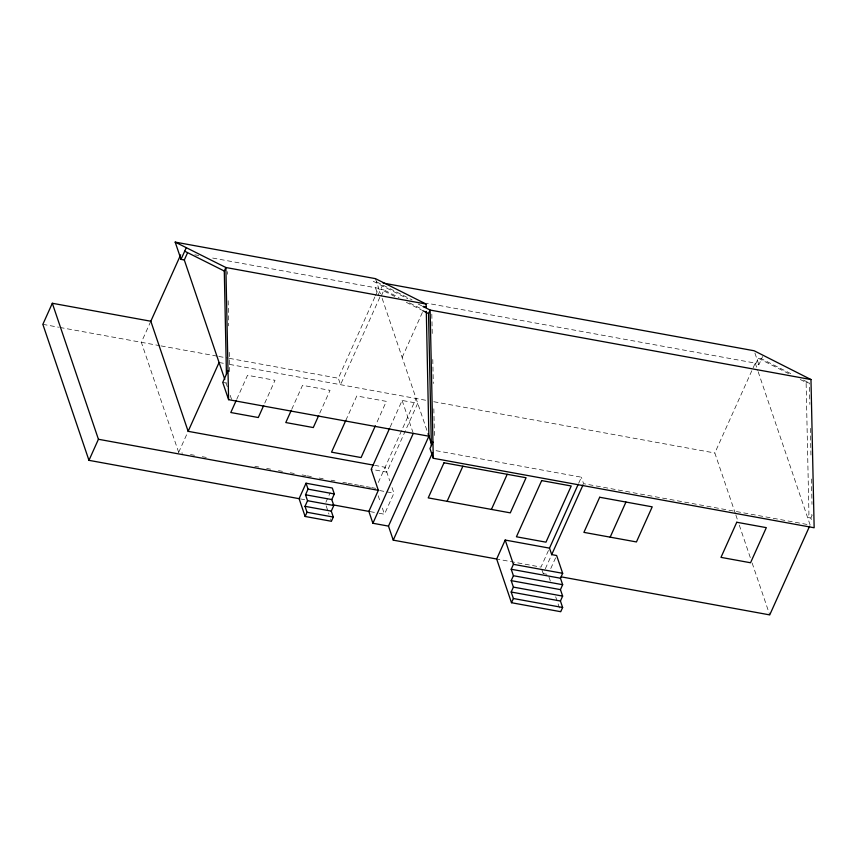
<?xml version="1.0" encoding="UTF-8"?>
<svg xmlns="http://www.w3.org/2000/svg" width="857" height="857" viewBox="0 0 857 857"><rect width="100%" height="100%" fill="white"/><g stroke="black" fill="none" stroke-linecap="round" stroke-linejoin="round"><path stroke-width="0.64" stroke-dasharray="4.29 3.21" d="M150.821 321.236L141.351 342.307L178.674 452.4L182.616 453.117M178.674 452.4L188.144 431.328M227.287 386.711L226.034 383.015L227.084 380.669M236.736 399.308L247.523 375.291L275.022 380.304L264.224 404.322M291.723 409.335L302.521 385.329L330.02 390.342L319.222 414.36M379.855 297.261L340.54 384.718L338.344 378.248L374.927 296.854M375.473 295.644L378.751 288.348L210.543 257.668M378.023 295.311L382.276 285.842M381.311 295.911L383.99 289.955L399.094 297.604M345.81 420.412L356.791 395.988L386.336 401.376L375.912 424.579M325.896 502.266L330.17 492.764M402.169 357.433L422.405 312.398M390.192 427.022L402.126 400.455L417.723 403.293L386.796 472.121L371.199 469.282M378.301 482.48L416.073 398.441M379.265 513.289L384.461 514.243L393.931 493.171L391.413 485.737M548.448 550.505L540.992 567.098L496.664 559.01M578.689 483.209L581.389 477.199L433.642 450.246M546.884 574.244L543.188 573.569L544.784 570.012M545.32 568.834L551.704 554.608M550.772 568.545L555.572 557.875M735.424 513.707L714.834 452.999L755.242 363.111L426.904 303.217M790.732 373.598L761.562 358.837L758.284 358.237L755.606 364.193L758.884 364.782L762.612 356.491M800.277 379.501L806.116 382.458L808.944 514.404L807.573 517.446L810.861 518.046L812.093 521.688M810.861 518.046L812.222 515.003L808.944 514.404M194.839 254.808L198.76 255.515M383.99 289.955L380.701 289.355L394.702 296.447M806.116 382.458L809.394 383.058L809.854 404.386M42.85 324.342L58.608 327.213M59.926 327.46L159.734 345.66M161.052 345.907L217.517 356.201M218.835 356.448L228.026 358.119M229.344 358.365L338.344 378.248M219.081 362.5L224.33 363.464M229.58 364.418L425.908 400.294M433.792 401.729L714.834 452.999M222.745 382.415L226.034 383.015M374.638 465.351L385.147 467.269L389.731 480.788M190.5 454.553L194.443 455.271M202.316 456.706L206.258 457.424M254.85 466.294L258.793 467.011M266.666 468.447L270.608 469.165M278.493 470.611L282.435 471.329M290.309 472.764L294.251 473.482M302.135 474.917L306.067 475.635M307.384 475.881L311.327 476.599M319.2 478.035L323.143 478.752M331.027 480.188L334.958 480.906M342.843 482.341L346.785 483.059M348.092 483.305L353.352 484.259M354.659 484.505L358.601 485.223M359.919 485.458L365.168 486.422M366.485 486.658L370.428 487.376M371.734 487.612L375.677 488.329M379.63 490.558L393.931 493.171M300.411 498.903L305.66 499.867M370.16 511.629L377.958 513.054M803.566 380.101L809.394 383.058M758.284 358.237L788.611 373.598M376.555 281.878L412.056 299.864M373.266 281.278L407.836 298.782M418.291 304.074L421.773 305.842M409.55 302.907L422.34 309.377M406.368 302.35L421.537 310.03M754.921 353.095L758.884 364.782M755.242 363.111L757.749 370.524M758.177 371.788L810.133 525.009L583.585 483.68L581.389 477.199M735.852 514.982L737.566 520.038M739.28 525.095L750.432 557.982M752.157 563.038L769.736 614.898M548.951 576.954L551.062 583.156M555.69 596.815L560.735 611.705M541.72 569.252L543.188 573.569M375.452 278.643L380.572 293.747M382.158 298.418L427.6 432.421M375.462 287.748L377.594 294.047M402.126 400.455L412.86 432.11M378.183 495.732L380.272 501.902M382.372 508.072L384.461 514.243M326.163 505.834L328.981 514.146M330.598 518.892L331.402 521.27M230.212 395.345L231.883 400.283M810.368 428.371L810.936 455.024M811.45 479.02L811.997 504.345M431.821 314.176L432.249 334.166M432.785 359.49L433.299 383.486M433.846 408.81L434.413 435.463M227.576 271.626L227.641 274.272M228.176 300.732L228.701 325.874M229.248 352.334L229.708 374.82"/><path stroke-width="1.29" d="M373.32 465.105L188.144 431.328L150.821 321.236L52.32 303.271L42.85 324.342L88.967 460.338L299.093 498.667L305.135 516.471L331.402 521.27L333.287 517.05L331.284 511.115L333.802 505.501L331.788 499.556L334.316 493.943L332.302 488.008L306.035 483.219L299.093 498.667M150.821 321.236L180.666 254.829M88.967 460.338L98.426 439.266L52.32 303.271M224.802 379.394L184.309 259.971L181.031 259.371L186.28 247.673M184.309 259.971L187.469 252.954M226.43 374.23L224.298 271.026L225.873 267.513L426.154 304.053L426.218 307.031L422.94 306.431L430.118 310.063L810.979 379.544L814.15 527.762L433.288 458.281L429.989 448.575L432.935 442.019M188.144 431.328L219.081 362.5M228.005 370.717L222.745 382.415L228.605 399.683L428.886 436.213L426.304 311.391M236.189 400.508L230.79 412.517L258.289 417.53L263.688 405.522M291.187 410.535L285.788 422.544L313.287 427.557L318.686 415.559M305.135 516.471L307.031 512.261L305.017 506.326L307.534 500.702L305.52 494.768L308.049 489.154L306.035 483.219M345.81 420.412L331.541 452.164L361.086 457.563L375.355 425.8M431.36 445.533L428.532 313.576L430.118 310.063L433.288 458.281M389.646 428.221L371.199 469.282L378.333 490.322L368.864 511.393L372.891 523.263L388.489 526.112L393.245 540.146L496.664 559.01L511.49 602.717L560.735 611.705L562.631 607.495L560.435 601.014L562.642 596.097L560.446 589.627L562.663 584.71L560.467 578.229L562.674 573.312L556.632 555.507L551.704 554.608L549.508 548.137L578.154 484.419M372.891 523.263L413.288 433.374M388.489 526.112L428.886 436.213M393.245 540.146L432.549 452.678M447.097 501.334L462.876 466.219M491.425 509.422L507.205 474.307M496.664 559.01L505.191 540.049L549.508 548.137M511.49 602.717L513.386 598.507L511.19 592.026L513.397 587.109L511.2 580.639L513.407 575.722L511.211 569.252L513.418 564.334L505.191 540.049M551.704 554.608L583.049 484.88M610.173 537.157L625.953 502.041M809.586 526.219L769.736 614.898L561.228 576.857M181.031 259.371L175.171 242.103L375.452 278.643L426.154 304.053M383.133 283.078L754.128 350.759L810.979 379.544M98.426 439.266L378.333 490.322M308.049 489.154L334.316 493.943M305.52 494.768L331.788 499.556M333.041 504.859L368.864 511.393M307.534 500.702L333.802 505.501M305.017 506.326L331.284 511.115M307.031 512.261L333.287 517.05M513.418 564.334L562.674 573.312M511.211 569.252L560.467 578.229M513.407 575.722L562.663 584.71M511.2 580.639L560.446 589.627M513.397 587.109L562.642 596.097M511.19 592.026L560.435 601.014M513.386 598.507L562.631 607.495M175.171 242.103L225.873 267.513L228.605 399.683M184.705 251.187L224.298 271.026M425.083 306.452L426.218 307.031M422.705 310.63L428.532 313.576M428.029 433.685L431.682 444.462M444.001 462.78L428.221 497.885L510.301 512.861L526.08 477.745L444.001 462.78M541.678 480.595L516.428 536.782L545.973 542.17L571.223 485.983L541.678 480.595M599.686 497.253L583.906 532.368L636.44 541.945L652.22 506.841L599.686 497.253M736.763 522.256L720.983 557.371L750.539 562.76L766.319 527.644L736.763 522.256"/></g></svg>
